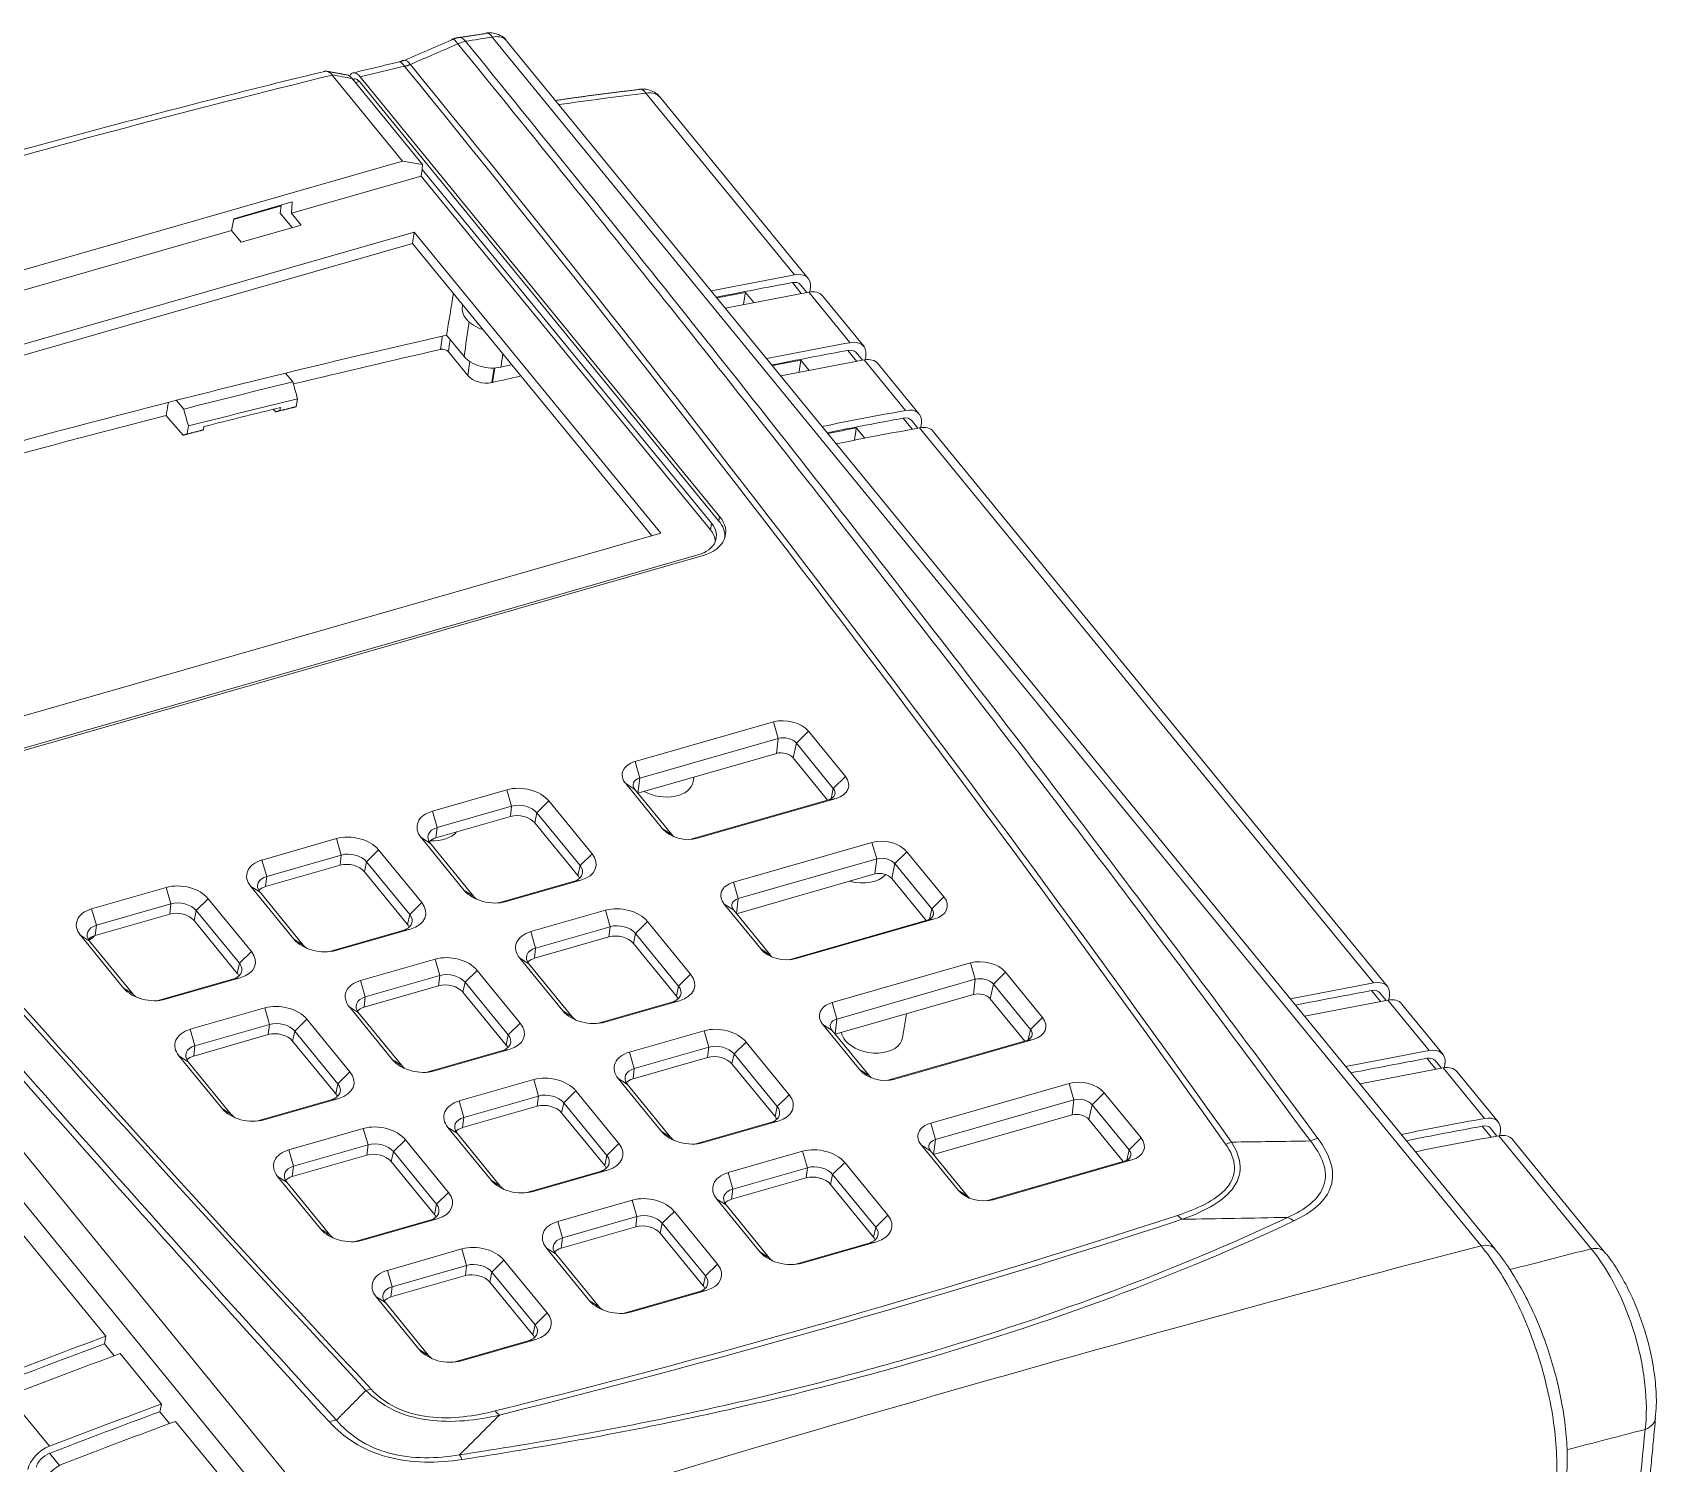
# Model space of a CAD drawing. Extents: x 28 to 864, y 245 to 592.
# Drawn here: x 294.6 to 347, y 279 to 325.1 of the extents above; entities that cross this region are included whole.
import ezdxf

# ---------------------------------------------------------------- set-up
doc = ezdxf.new("R2010")
doc.units = 0
doc.header["$MEASUREMENT"] = 0
doc.layers.add('10', color=7, linetype='Continuous')

msp = doc.modelspace()

# ---------------------------------------------------------------- linework, layer by layer
at = {"linetype": 'Continuous', "lineweight": 9}
msp.add_line((305.152, 323.558), (305.027, 323.528), dxfattribs=at)
at = {"layer": '10', "color": 7, "linetype": 'Continuous', "lineweight": 9}
for p, q in [((341.364, 285.98), (309.445, 324.992)), ((341.822, 285.866), (309.907, 324.875)), ((304.279, 323.766), (306.55, 320.99)), ((304.923, 323.655), (307.196, 320.877)), ((305.152, 323.558), (316.759, 309.372)), ((316.783, 309.523), (305.176, 323.709)), ((319.201, 317.317), (314.403, 323.181)), ((319.644, 317.2), (314.851, 323.059)), ((280.427, 313.501), (306.55, 320.99)), ((307.196, 320.877), (306.55, 320.99)), ((307.196, 320.877), (307.176, 320.721)), ((307.147, 320.504), (302.958, 319.303)), ((307.176, 320.721), (307.147, 320.504)), ((316.485, 309.091), (307.147, 320.504)), ((307.176, 320.721), (316.518, 309.303)), ((302.625, 319.544), (301.091, 319.104)), ((301.095, 319.128), (302.986, 319.67)), ((302.601, 319.306), (302.625, 319.544)), ((302.982, 318.841), (302.601, 319.306)), ((302.625, 319.544), (302.627, 319.567)), ((302.986, 319.67), (302.958, 319.303)), ((303.269, 318.923), (302.958, 319.303)), ((301.024, 318.749), (301.095, 319.128)), ((301.335, 318.369), (303.269, 318.923)), ((306.926, 318.7), (282.178, 311.606)), ((306.873, 318.331), (282.413, 311.319)), ((301.024, 318.749), (294.279, 316.815)), ((301.024, 318.749), (301.335, 318.369)), ((306.926, 318.7), (306.873, 318.331)), ((314.594, 308.894), (306.873, 318.331)), ((314.881, 308.977), (306.926, 318.7)), ((317.886, 316.421), (317.615, 316.753)), ((319.131, 317.067), (319.421, 316.713)), ((319.602, 316.747), (319.397, 316.998)), ((320.991, 315.129), (319.659, 316.758)), ((319.716, 316.912), (319.698, 316.764)), ((308.488, 316.357), (308.478, 316.293)), ((321.434, 315.012), (320.102, 316.641)), ((307.97, 315.372), (308.533, 314.685)), ((273.33, 314.639), (305.249, 275.626)), ((308.026, 314.834), (308.652, 314.068)), ((320.921, 314.88), (321.211, 314.526)), ((321.392, 314.559), (321.187, 314.81)), ((321.506, 314.724), (321.488, 314.576)), ((302.773, 314.146), (303.006, 313.862)), ((308.652, 314.068), (308.723, 314.528)), ((309.5, 314.316), (309.428, 313.841)), ((309.528, 314.319), (309.447, 313.845)), ((319.676, 314.234), (319.405, 314.565)), ((322.781, 312.941), (321.449, 314.57)), ((323.224, 312.825), (321.892, 314.453)), ((304.535, 274.868), (272.617, 313.879)), ((309.428, 313.841), (309.447, 313.845)), ((299.481, 312.984), (299.249, 313.267)), ((302.586, 312.935), (302.602, 313.036)), ((303.157, 313.317), (303.117, 313.066)), ((299.002, 312.668), (298.915, 312.774)), ((299.466, 312.144), (299.002, 312.668)), ((302.452, 312.896), (302.37, 312.979)), ((322.711, 312.692), (323.001, 312.338)), ((323.182, 312.371), (322.977, 312.622)), ((323.296, 312.536), (323.278, 312.388)), ((299.632, 312.439), (299.591, 312.181)), ((300.118, 312.316), (300.135, 312.421)), ((321.195, 312.377), (321.466, 312.046)), ((337.897, 294.467), (323.239, 312.382)), ((338.34, 294.35), (323.682, 312.266)), ((316.759, 309.372), (316.783, 309.523)), ((290.133, 301.882), (314.881, 308.977)), ((316.518, 309.303), (316.485, 309.091)), ((290.648, 300.986), (316.084, 308.278)), ((290.812, 300.967), (316.247, 308.259)), ((314.052, 301.606), (318.52, 302.887)), ((318.673, 302.358), (318.52, 302.887)), ((319.26, 302.202), (319.649, 302.587)), ((319.649, 302.587), (320.842, 301.128)), ((318.673, 302.358), (314.205, 301.077)), ((318.615, 301.87), (318.673, 302.358)), ((319.26, 302.202), (319.158, 301.725)), ((320.453, 300.744), (319.26, 302.202)), ((314.205, 301.077), (314.052, 301.606)), ((314.147, 300.589), (318.615, 301.87)), ((319.158, 301.725), (320.269, 300.366)), ((282.312, 300.975), (296.97, 283.059)), ((314.205, 301.077), (314.147, 300.589)), ((315.926, 300.961), (315.949, 301.105)), ((320.453, 300.744), (320.842, 301.128)), ((307.509, 300.008), (309.915, 300.698)), ((310.068, 300.169), (309.915, 300.698)), ((314.944, 299.437), (313.75, 300.896)), ((313.75, 300.896), (314.048, 300.708)), ((314.048, 300.708), (315.241, 299.249)), ((320.381, 300.408), (320.453, 300.744)), ((307.509, 300.008), (307.662, 299.479)), ((310.068, 300.169), (307.662, 299.479)), ((310.068, 300.169), (310.029, 299.838)), ((310.885, 299.951), (310.816, 299.628)), ((310.885, 299.951), (311.274, 300.336)), ((312.277, 298.25), (310.885, 299.951)), ((311.274, 300.336), (312.666, 298.634)), ((315.849, 299.099), (320.297, 300.374)), ((320.541, 300.418), (316.072, 299.137)), ((320.541, 300.418), (320.297, 300.374)), ((307.623, 299.148), (310.029, 299.838)), ((307.662, 299.479), (307.623, 299.148)), ((310.816, 299.628), (312.208, 297.926)), ((314.944, 299.437), (315.241, 299.249)), ((302.009, 298.431), (304.415, 299.121)), ((304.569, 298.592), (304.415, 299.121)), ((308.539, 297.451), (307.146, 299.153)), ((307.146, 299.153), (307.444, 298.965)), ((307.444, 298.965), (308.836, 297.263)), ((316.072, 299.137), (315.869, 299.1)), ((317.234, 297.717), (321.702, 298.998)), ((321.855, 298.469), (321.702, 298.998)), ((302.163, 297.903), (302.009, 298.431)), ((304.569, 298.592), (302.163, 297.903)), ((304.569, 298.592), (304.529, 298.261)), ((305.385, 298.375), (305.316, 298.051)), ((305.385, 298.375), (305.774, 298.759)), ((306.778, 296.673), (305.385, 298.375)), ((305.774, 298.759), (307.166, 297.058)), ((312.277, 298.25), (312.666, 298.634)), ((321.855, 298.469), (317.387, 297.188)), ((321.797, 297.98), (321.855, 298.469)), ((322.442, 298.313), (322.831, 298.697)), ((322.831, 298.697), (324.024, 297.239)), ((302.123, 297.571), (304.529, 298.261)), ((302.163, 297.903), (302.123, 297.571)), ((305.316, 298.051), (306.708, 296.35)), ((312.277, 298.25), (312.208, 297.926)), ((317.329, 296.699), (321.797, 297.98)), ((322.442, 298.313), (322.34, 297.836)), ((322.34, 297.836), (323.452, 296.477)), ((323.635, 296.854), (322.442, 298.313)), ((296.51, 296.855), (298.916, 297.545)), ((299.069, 297.016), (298.916, 297.545)), ((303.039, 295.875), (301.647, 297.576)), ((301.647, 297.576), (301.945, 297.388)), ((301.945, 297.388), (303.337, 295.687)), ((308.539, 297.451), (308.836, 297.263)), ((309.653, 297.046), (312.059, 297.735)), ((312.303, 297.779), (309.897, 297.089)), ((312.059, 297.735), (312.303, 297.779)), ((317.387, 297.188), (317.234, 297.717)), ((296.663, 296.326), (296.51, 296.855)), ((299.069, 297.016), (296.663, 296.326)), ((299.069, 297.016), (299.03, 296.684)), ((299.886, 296.798), (299.816, 296.475)), ((299.886, 296.798), (300.274, 297.183)), ((301.278, 295.097), (299.886, 296.798)), ((300.274, 297.183), (301.667, 295.481)), ((306.778, 296.673), (307.166, 297.058)), ((309.897, 297.089), (309.653, 297.046)), ((310.691, 296.119), (313.097, 296.808)), ((313.25, 296.279), (313.097, 296.808)), ((318.126, 295.548), (316.933, 297.006)), ((316.933, 297.006), (317.23, 296.819)), ((317.23, 296.819), (318.424, 295.36)), ((317.387, 297.188), (317.329, 296.699)), ((323.563, 296.519), (323.635, 296.854)), ((323.635, 296.854), (324.024, 297.239)), ((299.03, 296.684), (296.624, 295.995)), ((296.663, 296.326), (296.624, 295.995)), ((301.209, 294.773), (299.816, 296.475)), ((306.778, 296.673), (306.708, 296.35)), ((313.25, 296.279), (310.844, 295.59)), ((313.25, 296.279), (313.211, 295.948)), ((314.067, 296.062), (314.456, 296.446)), ((314.456, 296.446), (315.848, 294.745)), ((319.031, 295.21), (323.479, 296.485)), ((323.723, 296.528), (319.254, 295.247)), ((323.723, 296.528), (323.479, 296.485)), ((297.539, 294.298), (296.147, 296)), ((296.445, 295.812), (296.147, 296)), ((296.445, 295.812), (297.837, 294.11)), ((303.039, 295.875), (303.337, 295.687)), ((304.153, 295.469), (306.56, 296.159)), ((306.804, 296.202), (304.398, 295.513)), ((306.804, 296.202), (306.56, 296.159)), ((310.691, 296.119), (310.844, 295.59)), ((310.805, 295.258), (313.211, 295.948)), ((314.067, 296.062), (313.998, 295.739)), ((313.998, 295.739), (315.39, 294.037)), ((315.459, 294.36), (314.067, 296.062)), ((301.667, 295.481), (301.278, 295.097)), ((304.398, 295.513), (304.153, 295.469)), ((305.192, 294.542), (307.598, 295.232)), ((307.751, 294.703), (307.598, 295.232)), ((311.721, 293.562), (310.329, 295.263)), ((310.329, 295.263), (310.626, 295.075)), ((310.844, 295.59), (310.805, 295.258)), ((318.126, 295.548), (318.424, 295.36)), ((319.254, 295.247), (319.051, 295.211)), ((301.278, 295.097), (301.209, 294.773)), ((307.751, 294.703), (305.345, 294.013)), ((307.751, 294.703), (307.711, 294.372)), ((308.568, 294.485), (308.956, 294.87)), ((308.956, 294.87), (310.348, 293.168)), ((310.626, 295.075), (312.019, 293.374)), ((315.459, 294.36), (315.848, 294.745)), ((320.416, 293.828), (324.884, 295.109)), ((325.038, 294.58), (324.884, 295.109)), ((325.624, 294.423), (326.013, 294.808)), ((326.013, 294.808), (327.206, 293.349)), ((297.539, 294.298), (297.837, 294.11)), ((298.654, 293.893), (301.06, 294.582)), ((301.304, 294.626), (298.898, 293.936)), ((301.304, 294.626), (301.06, 294.582)), ((305.345, 294.013), (305.192, 294.542)), ((305.305, 293.682), (307.711, 294.372)), ((308.568, 294.485), (308.498, 294.162)), ((308.498, 294.162), (309.89, 292.46)), ((309.96, 292.784), (308.568, 294.485)), ((315.459, 294.36), (315.39, 294.037)), ((325.038, 294.58), (320.569, 293.299)), ((324.979, 294.091), (325.038, 294.58)), ((325.624, 294.423), (325.522, 293.946)), ((326.818, 292.965), (325.624, 294.423)), ((338.116, 293.863), (337.826, 294.217)), ((338.297, 293.897), (338.092, 294.147)), ((298.898, 293.936), (298.654, 293.893)), ((299.692, 292.966), (302.098, 293.655)), ((302.251, 293.126), (302.098, 293.655)), ((306.221, 291.985), (304.829, 293.687)), ((304.829, 293.687), (305.127, 293.499)), ((305.345, 294.013), (305.305, 293.682)), ((312.835, 293.156), (315.241, 293.846)), ((315.485, 293.889), (313.079, 293.2)), ((315.241, 293.846), (315.485, 293.889)), ((320.569, 293.299), (320.416, 293.828)), ((320.511, 292.81), (324.979, 294.091)), ((325.522, 293.946), (326.634, 292.588)), ((339.687, 292.279), (338.354, 293.907)), ((338.393, 293.914), (338.411, 294.062)), ((340.13, 292.162), (338.797, 293.791)), ((302.251, 293.126), (299.845, 292.437)), ((302.251, 293.126), (302.212, 292.795)), ((303.068, 292.909), (303.457, 293.293)), ((303.457, 293.293), (304.849, 291.592)), ((305.127, 293.499), (306.519, 291.797)), ((309.96, 292.784), (310.348, 293.168)), ((311.721, 293.562), (312.019, 293.374)), ((313.079, 293.2), (312.835, 293.156)), ((321.308, 291.658), (320.115, 293.117)), ((320.115, 293.117), (320.413, 292.929)), ((320.569, 293.299), (320.511, 292.81)), ((322.688, 292.696), (322.811, 293.469)), ((326.818, 292.965), (327.206, 293.349)), ((299.845, 292.437), (299.692, 292.966)), ((302.212, 292.795), (299.806, 292.105)), ((303.068, 292.909), (302.999, 292.586)), ((304.391, 290.884), (302.999, 292.586)), ((304.46, 291.207), (303.068, 292.909)), ((309.96, 292.784), (309.89, 292.46)), ((313.873, 292.229), (316.279, 292.919)), ((316.433, 292.39), (316.279, 292.919)), ((320.413, 292.929), (321.606, 291.471)), ((322.213, 291.32), (326.661, 292.595)), ((326.905, 292.639), (322.437, 291.358)), ((326.905, 292.639), (326.661, 292.595)), ((326.746, 292.63), (326.818, 292.965)), ((300.722, 290.409), (299.329, 292.11)), ((299.627, 291.922), (299.329, 292.11)), ((299.845, 292.437), (299.806, 292.105)), ((307.336, 291.58), (309.742, 292.269)), ((309.986, 292.313), (307.58, 291.623)), ((309.986, 292.313), (309.742, 292.269)), ((313.873, 292.229), (314.027, 291.7)), ((313.987, 291.369), (316.393, 292.059)), ((316.433, 292.39), (314.027, 291.7)), ((316.433, 292.39), (316.393, 292.059)), ((317.249, 292.172), (317.18, 291.849)), ((317.249, 292.172), (317.638, 292.557)), ((318.642, 290.471), (317.249, 292.172)), ((317.638, 292.557), (319.03, 290.855)), ((299.627, 291.922), (301.019, 290.221)), ((304.849, 291.592), (304.46, 291.207)), ((306.221, 291.985), (306.519, 291.797)), ((307.58, 291.623), (307.336, 291.58)), ((314.027, 291.7), (313.987, 291.369)), ((317.18, 291.849), (318.572, 290.148)), ((321.308, 291.658), (321.606, 291.471)), ((339.906, 291.675), (339.616, 292.03)), ((340.087, 291.709), (339.882, 291.96)), ((341.477, 290.091), (340.144, 291.72)), ((340.183, 291.726), (340.201, 291.874)), ((341.92, 289.975), (340.587, 291.603)), ((304.46, 291.207), (304.391, 290.884)), ((308.374, 290.653), (310.78, 291.342)), ((310.933, 290.813), (310.78, 291.342)), ((314.903, 289.672), (313.511, 291.374)), ((313.511, 291.374), (313.809, 291.186)), ((313.809, 291.186), (315.201, 289.484)), ((322.437, 291.358), (322.234, 291.322)), ((323.598, 289.938), (328.067, 291.219)), ((328.22, 290.69), (328.067, 291.219)), ((301.836, 290.003), (304.242, 290.693)), ((304.486, 290.736), (302.08, 290.047)), ((304.486, 290.736), (304.242, 290.693)), ((308.527, 290.124), (308.374, 290.653)), ((308.487, 289.793), (310.894, 290.482)), ((310.933, 290.813), (308.527, 290.124)), ((310.933, 290.813), (310.894, 290.482)), ((311.75, 290.596), (311.68, 290.273)), ((311.75, 290.596), (312.138, 290.98)), ((313.142, 288.894), (311.75, 290.596)), ((312.138, 290.98), (313.531, 289.279)), ((318.642, 290.471), (318.572, 290.148)), ((318.642, 290.471), (319.03, 290.855)), ((328.22, 290.69), (323.751, 289.409)), ((328.161, 290.202), (328.22, 290.69)), ((328.806, 290.534), (328.704, 290.057)), ((328.806, 290.534), (329.195, 290.918)), ((330, 289.075), (328.806, 290.534)), ((329.195, 290.918), (330.388, 289.46)), ((300.722, 290.409), (301.019, 290.221)), ((302.08, 290.047), (301.836, 290.003)), ((308.527, 290.124), (308.487, 289.793)), ((311.68, 290.273), (313.073, 288.571)), ((316.017, 289.267), (318.424, 289.957)), ((318.668, 290), (316.261, 289.31)), ((318.424, 289.957), (318.668, 290)), ((323.693, 288.921), (328.161, 290.202)), ((328.704, 290.057), (329.816, 288.698)), ((302.874, 289.076), (305.28, 289.766)), ((305.433, 289.237), (305.28, 289.766)), ((309.403, 288.096), (308.011, 289.797)), ((308.011, 289.797), (308.309, 289.61)), ((308.309, 289.61), (309.701, 287.908)), ((314.903, 289.672), (315.201, 289.484)), ((323.751, 289.409), (323.598, 289.938)), ((330, 289.075), (330.388, 289.46)), ((341.696, 289.488), (341.406, 289.842)), ((341.877, 289.521), (341.672, 289.772)), ((344.92, 285.883), (341.934, 289.532)), ((341.973, 289.538), (341.991, 289.686)), ((303.027, 288.547), (302.874, 289.076)), ((305.394, 288.906), (302.988, 288.216)), ((305.433, 289.237), (303.027, 288.547)), ((305.433, 289.237), (305.394, 288.906)), ((306.25, 289.019), (306.181, 288.696)), ((306.25, 289.019), (306.639, 289.404)), ((307.642, 287.318), (306.25, 289.019)), ((306.639, 289.404), (308.031, 287.702)), ((313.142, 288.894), (313.073, 288.571)), ((313.142, 288.894), (313.531, 289.279)), ((316.261, 289.31), (316.017, 289.267)), ((317.056, 288.34), (319.462, 289.03)), ((319.615, 288.501), (319.462, 289.03)), ((324.49, 287.769), (323.297, 289.228)), ((323.297, 289.228), (323.595, 289.04)), ((323.595, 289.04), (324.788, 287.581)), ((323.751, 289.409), (323.693, 288.921)), ((329.928, 288.74), (330, 289.075)), ((345.363, 285.766), (342.377, 289.415)), ((303.027, 288.547), (302.988, 288.216)), ((307.573, 286.994), (306.181, 288.696)), ((310.518, 287.69), (312.924, 288.38)), ((313.168, 288.424), (310.762, 287.734)), ((313.168, 288.424), (312.924, 288.38)), ((319.615, 288.501), (317.209, 287.811)), ((319.615, 288.501), (319.575, 288.169)), ((320.431, 288.283), (320.82, 288.668)), ((320.82, 288.668), (322.212, 286.966)), ((325.395, 287.431), (329.843, 288.706)), ((330.087, 288.749), (325.619, 287.468)), ((330.087, 288.749), (329.843, 288.706)), ((303.904, 286.519), (302.512, 288.221)), ((302.809, 288.033), (302.512, 288.221)), ((302.809, 288.033), (304.202, 286.331)), ((309.403, 288.096), (309.701, 287.908)), ((317.056, 288.34), (317.209, 287.811)), ((317.169, 287.48), (319.575, 288.169)), ((320.431, 288.283), (320.362, 287.96)), ((320.362, 287.96), (321.754, 286.258)), ((321.824, 286.581), (320.431, 288.283)), ((308.031, 287.702), (307.642, 287.318)), ((310.762, 287.734), (310.518, 287.69)), ((311.556, 286.763), (313.962, 287.453)), ((314.115, 286.924), (313.962, 287.453)), ((318.085, 285.783), (316.693, 287.484)), ((316.693, 287.484), (316.991, 287.297)), ((317.209, 287.811), (317.169, 287.48)), ((324.49, 287.769), (324.788, 287.581)), ((325.619, 287.468), (325.416, 287.432)), ((305.018, 286.114), (307.424, 286.804)), ((307.668, 286.847), (305.262, 286.157)), ((307.668, 286.847), (307.424, 286.804)), ((307.642, 287.318), (307.573, 286.994)), ((314.115, 286.924), (311.709, 286.234)), ((314.115, 286.924), (314.076, 286.593)), ((314.932, 286.707), (315.321, 287.091)), ((315.321, 287.091), (316.713, 285.389)), ((316.991, 287.297), (318.383, 285.595)), ((321.824, 286.581), (322.212, 286.966)), ((303.904, 286.519), (304.202, 286.331)), ((311.709, 286.234), (311.556, 286.763)), ((311.67, 285.903), (314.076, 286.593)), ((314.932, 286.707), (314.863, 286.383)), ((314.863, 286.383), (316.255, 284.682)), ((316.324, 285.005), (314.932, 286.707)), ((321.824, 286.581), (321.754, 286.258)), ((305.262, 286.157), (305.018, 286.114)), ((306.056, 285.187), (308.462, 285.876)), ((308.616, 285.348), (308.462, 285.876)), ((312.586, 284.206), (311.193, 285.908)), ((311.193, 285.908), (311.491, 285.72)), ((311.709, 286.234), (311.67, 285.903)), ((318.085, 285.783), (318.383, 285.595)), ((319.2, 285.378), (321.606, 286.067)), ((321.85, 286.111), (319.444, 285.421)), ((321.606, 286.067), (321.85, 286.111)), ((308.616, 285.348), (306.21, 284.658)), ((308.616, 285.348), (308.576, 285.016)), ((309.432, 285.13), (309.821, 285.515)), ((309.821, 285.515), (311.213, 283.813)), ((311.491, 285.72), (312.883, 284.019)), ((316.324, 285.005), (316.713, 285.389)), ((319.444, 285.421), (319.2, 285.378)), ((306.21, 284.658), (306.056, 285.187)), ((308.576, 285.016), (306.17, 284.327)), ((309.432, 285.13), (309.363, 284.807)), ((310.755, 283.105), (309.363, 284.807)), ((310.825, 283.428), (309.432, 285.13)), ((316.324, 285.005), (316.255, 284.682)), ((307.086, 282.63), (305.694, 284.331)), ((305.992, 284.144), (305.694, 284.331)), ((306.21, 284.658), (306.17, 284.327)), ((312.586, 284.206), (312.883, 284.019)), ((313.7, 283.801), (316.106, 284.491)), ((316.35, 284.534), (313.944, 283.844)), ((316.35, 284.534), (316.106, 284.491)), ((305.992, 284.144), (307.384, 282.442)), ((311.213, 283.813), (310.825, 283.428)), ((313.944, 283.844), (313.7, 283.801)), ((310.825, 283.428), (310.755, 283.105)), ((296.921, 282.813), (296.97, 283.059)), ((297.235, 282.429), (296.921, 282.813)), ((307.086, 282.63), (307.384, 282.442)), ((308.2, 282.224), (310.607, 282.914)), ((310.851, 282.958), (308.445, 282.268)), ((310.851, 282.958), (310.607, 282.914)), ((297.427, 282.5), (298.76, 280.871)), ((308.445, 282.268), (308.2, 282.224)), ((293.818, 281.14), (295.15, 279.512)), ((298.711, 280.625), (298.76, 280.871)), ((299.025, 280.241), (298.711, 280.625)), ((299.217, 280.312), (300.55, 278.684)), ((295.467, 278.887), (295.145, 279.281))]:
    msp.add_line(p, q, dxfattribs=at)
for centre, major_axis, ratio, start_param, end_param in [((309.325, 324.527), (0.091, -0.593), 0.466998, 2.396876, 3.142418), ((308.398, 324.372), (0.237, -0.551), 0.217889, 2.283525, 3.130912), ((308.461, 324.391), (-0.095, 0.592), 0.466242, 5.53541, 6.288087), ((442.655, 134.567), (-301.295, 47.831), 0.6447, 5.280246, 5.285544), ((306.704, 324.655), (-0.654, -0.461), 0.647517, 1.00845, 1.269611), ((306.715, 324.641), (-0.62, -0.505), 0.620124, 0.964551, 1.226351), ((-488.279, 97.537), (-912.559, 144.869), 0.6447, 3.704991, 3.766156), ((-488.276, 97.558), (912.764, -144.902), 0.6447, 0.563398, 0.624564), ((442.703, 134.869), (-301.274, 47.827), 0.6447, 5.289085, 5.388783), ((450.013, 139.779), (-280.543, 156.799), 0.377531, 5.450927, 5.453553), ((314.271, 322.714), (0.072, -0.596), 0.469519, 2.413716, 3.140926), ((270.757, 146.045), (170.219, 139.268), 0.619237, 0.845164, 0.859705), ((319.025, 316.694), (0.619, 0.507), 0.619237, 5.710562, 7.12835), ((270.757, 146.045), (169.971, 139.065), 0.619237, 0.845164, 0.858449), ((271.215, 145.486), (170.219, 139.268), 0.619237, 0.845164, 0.859705), ((319.025, 316.694), (0.372, 0.304), 0.619237, 6.283192, 7.12835), ((319.483, 316.135), (0.619, 0.507), 0.619237, 6.283192, 7.12835), ((309.466, 316.136), (0.988, -0.157), 0.6447, 3.141588, 3.768139), ((309.466, 316.136), (0.988, -0.157), 0.6447, 3.768137, 4.489427), ((1068.949, 543.967), (912.764, -144.902), 0.6447, 3.770119, 3.831285), ((1068.945, 543.946), (-912.559, 144.869), 0.6447, 0.628526, 0.689692), ((441.145, 125.055), (301.52, -47.867), 0.6447, 2.127699, 2.146877), ((272.547, 143.857), (170.219, 139.268), 0.619237, 0.845164, 0.859705), ((320.815, 314.506), (0.619, 0.507), 0.619237, 5.710562, 7.12835), ((441.025, 124.3), (301.945, -47.934), 0.6447, 2.127318, 2.144789), ((272.547, 143.857), (169.971, 139.065), 0.619237, 0.845164, 0.858449), ((320.815, 314.506), (0.372, 0.304), 0.619237, 6.283192, 7.12835), ((321.273, 313.947), (0.619, 0.507), 0.619237, 6.283192, 7.12835), ((441.145, 125.055), (301.52, -47.867), 0.6447, 2.146877, 2.159992), ((309.168, 314.216), (-0.593, 0.094), 0.644869, 0.626556, 2.124062), ((441.145, 125.055), (299.563, -47.556), 0.6447, 2.123119, 2.124425), ((273.005, 143.298), (170.219, 139.268), 0.619237, 0.845164, 0.859705), ((441.145, 125.055), (301.06, -47.793), 0.6447, 2.1468, 2.159935), ((441.025, 124.3), (299.97, -47.62), 0.6447, 2.120924, 2.124334), ((441.145, 125.055), (301.52, -47.867), 0.6447, 2.159992, 2.216909), ((441.097, 124.753), (-300.665, 47.731), 0.6447, 5.288326, 5.301478), ((441.025, 124.3), (301.945, -47.934), 0.6447, 2.160045, 2.214606), ((274.337, 141.67), (170.219, 139.268), 0.619237, 0.845164, 0.859705), ((274.337, 141.67), (169.971, 139.065), 0.619237, 0.845164, 0.858449), ((322.605, 312.318), (0.372, 0.304), 0.619237, 6.283192, 7.12835), ((322.605, 312.318), (0.619, 0.507), 0.619237, 5.710562, 7.12835), ((274.795, 141.11), (170.219, 139.268), 0.619237, 0.845164, 0.859705), ((323.063, 311.759), (0.619, 0.507), 0.619237, 6.283192, 7.12835), ((315.511, 309.158), (-1.462, 0.232), 0.6447, 2.197341, 3.768138), ((315.487, 309.007), (1.462, -0.232), 0.6447, 6.363364, 6.90973), ((315.487, 309.007), (-1.185, 0.188), 0.6447, 2.197341, 3.768138), ((315.454, 308.796), (-1.185, 0.188), 0.6447, 3.280357, 3.768138), ((318.934, 302.382), (0.822, -0.13), 0.6447, 0.626545, 2.197341), ((318.888, 302.095), (-0.427, 0.068), 0.6447, 3.768138, 5.338934), ((314.465, 301.101), (0.822, -0.13), 0.6447, 2.197341, 3.768138), ((318.814, 301.627), (-0.395, 0.063), 0.6447, 3.768138, 5.338934), ((314.42, 300.815), (-0.427, 0.068), 0.6447, 5.338934, 6.90973), ((314.938, 301.117), (0.988, -0.157), 0.6447, 4.182043, 6.283185), ((320.127, 300.923), (0.822, -0.13), 0.6447, 5.338934, 6.90973), ((310.413, 300.089), (0.989, -0.157), 0.6447, 0.626545, 2.197341), ((320.082, 300.637), (-0.427, 0.068), 0.6447, 2.197341, 3.768138), ((308.007, 299.399), (0.989, -0.157), 0.6447, 2.197341, 3.768138), ((310.368, 299.803), (-0.595, 0.094), 0.6447, 3.768138, 5.338934), ((307.962, 299.113), (-0.595, 0.094), 0.6447, 5.338934, 6.90973), ((310.317, 299.485), (0.573, -0.091), 0.6447, 0.626545, 2.197341), ((315.659, 299.642), (0.822, -0.13), 0.6447, 3.768138, 5.338934), ((304.913, 298.513), (0.989, -0.157), 0.6447, 0.626545, 2.197341), ((307.911, 298.795), (0.573, -0.091), 0.6447, 2.197341, 2.746139), ((307.395, 299.705), (-0.988, 0.157), 0.6447, 1.71526, 2.7889), ((315.613, 299.356), (-0.427, 0.068), 0.6447, 0.626545, 0.893926), ((322.116, 298.492), (0.822, -0.13), 0.6447, 0.626545, 2.197341), ((302.507, 297.823), (0.989, -0.157), 0.6447, 2.197341, 3.768138), ((304.818, 297.909), (0.573, -0.091), 0.6447, 0.626545, 2.197341), ((304.868, 298.226), (-0.595, 0.094), 0.6447, 3.768138, 5.338934), ((311.805, 298.388), (0.989, -0.157), 0.6447, 5.338934, 6.90973), ((322.07, 298.206), (-0.427, 0.068), 0.6447, 3.768138, 5.338934), ((302.462, 297.537), (-0.595, 0.094), 0.6447, 5.338934, 6.90973), ((311.76, 298.101), (-0.595, 0.094), 0.6447, 2.197341, 3.768138), ((311.709, 297.784), (0.573, -0.091), 0.6447, 6.678628, 6.90973), ((321.263, 298.346), (-0.988, 0.157), 0.6447, 1.389658, 2.763319), ((321.996, 297.737), (-0.395, 0.063), 0.6447, 3.768138, 5.338934), ((299.414, 296.936), (0.989, -0.157), 0.6447, 0.626545, 2.197341), ((302.411, 297.219), (0.573, -0.091), 0.6447, 2.197341, 2.746139), ((309.399, 297.698), (0.989, -0.157), 0.6447, 3.768138, 5.338934), ((317.647, 297.211), (0.822, -0.13), 0.6447, 2.197341, 3.768138), ((297.008, 296.246), (0.989, -0.157), 0.6447, 2.197341, 3.768138), ((299.318, 296.332), (-0.573, 0.091), 0.6447, 3.768138, 5.338934), ((299.368, 296.65), (-0.595, 0.094), 0.6447, 3.768138, 5.338934), ((306.306, 296.811), (0.989, -0.157), 0.6447, 5.338934, 6.90973), ((309.354, 297.412), (-0.595, 0.094), 0.6447, 0.626545, 0.944632), ((313.595, 296.2), (0.989, -0.157), 0.6447, 0.626545, 2.197341), ((317.602, 296.925), (-0.427, 0.068), 0.6447, 5.338934, 6.90973), ((323.264, 296.748), (-0.427, 0.068), 0.6447, 2.197341, 3.768138), ((323.309, 297.034), (0.822, -0.13), 0.6447, 5.338934, 6.90973), ((296.962, 295.96), (-0.595, 0.094), 0.6447, 5.338934, 6.90973), ((306.26, 296.525), (-0.595, 0.094), 0.6447, 2.197341, 3.768138), ((306.21, 296.207), (0.573, -0.091), 0.6447, 6.678628, 6.90973), ((313.55, 295.914), (-0.595, 0.094), 0.6447, 3.768138, 5.338934), ((296.912, 295.642), (-0.573, 0.091), 0.6447, 5.338934, 5.887731), ((295.708, 296.355), (0.988, -0.157), 0.6447, 5.62015, 5.932346), ((303.9, 296.121), (0.989, -0.157), 0.6447, 3.768138, 5.338934), ((311.189, 295.51), (0.989, -0.157), 0.6447, 2.197341, 3.768138), ((313.499, 295.596), (0.573, -0.091), 0.6447, 0.626545, 2.197341), ((300.806, 295.234), (0.989, -0.157), 0.6447, 5.338934, 6.90973), ((303.854, 295.835), (-0.595, 0.094), 0.6447, 0.626545, 0.944632), ((308.096, 294.623), (0.989, -0.157), 0.6447, 0.626545, 2.197341), ((311.144, 295.224), (-0.595, 0.094), 0.6447, 5.338934, 6.90973), ((311.093, 294.906), (0.573, -0.091), 0.6447, 2.197341, 2.746139), ((318.841, 295.753), (0.822, -0.13), 0.6447, 3.768138, 5.338934), ((318.795, 295.467), (-0.427, 0.068), 0.6447, 0.626545, 0.893926), ((325.298, 294.603), (0.822, -0.13), 0.6447, 0.626545, 2.197341), ((300.761, 294.948), (-0.595, 0.094), 0.6447, 2.197341, 3.768138), ((300.71, 294.63), (-0.573, 0.091), 0.6447, 3.537036, 3.768138), ((308.05, 294.337), (-0.595, 0.094), 0.6447, 3.768138, 5.338934), ((314.987, 294.498), (0.989, -0.157), 0.6447, 5.338934, 6.90973), ((298.4, 294.545), (0.989, -0.157), 0.6447, 3.768138, 5.338934), ((305.69, 293.933), (0.989, -0.157), 0.6447, 2.197341, 3.768138), ((308, 294.019), (0.573, -0.091), 0.6447, 0.626545, 2.197341), ((314.942, 294.212), (-0.595, 0.094), 0.6447, 2.197341, 3.768138), ((325.178, 293.848), (-0.395, 0.063), 0.6447, 3.768138, 5.338934), ((325.253, 294.317), (-0.427, 0.068), 0.6447, 3.768138, 5.338934), ((289.453, 123.195), (-170.219, -139.268), 0.619237, 3.986757, 4.001297), ((289.453, 123.195), (169.971, 139.065), 0.619237, 0.845164, 0.858449), ((337.721, 293.844), (0.372, 0.304), 0.619237, 6.283192, 7.12835), ((337.721, 293.844), (-0.619, -0.507), 0.619237, 2.568969, 3.986757), ((298.355, 294.258), (-0.595, 0.094), 0.6447, 0.626545, 0.944632), ((302.596, 293.047), (0.989, -0.157), 0.6447, 0.626545, 2.197341), ((305.644, 293.647), (-0.595, 0.094), 0.6447, 5.338934, 6.90973), ((305.594, 293.329), (0.573, -0.091), 0.6447, 2.197341, 2.746139), ((314.892, 293.894), (0.573, -0.091), 0.6447, 6.678628, 6.90973), ((320.83, 293.322), (0.822, -0.13), 0.6447, 2.197341, 3.768138), ((289.91, 122.636), (-170.219, -139.268), 0.619237, 3.986757, 4.001297), ((338.178, 293.284), (-0.619, -0.507), 0.619237, 3.141599, 3.986757), ((302.551, 292.76), (-0.595, 0.094), 0.6447, 3.768138, 5.338934), ((309.488, 292.922), (0.989, -0.157), 0.6447, 5.338934, 6.90973), ((312.581, 293.808), (0.989, -0.157), 0.6447, 3.768138, 5.338934), ((312.536, 293.522), (-0.595, 0.094), 0.6447, 0.626545, 0.944632), ((320.784, 293.036), (-0.427, 0.068), 0.6447, 5.338934, 6.90973), ((326.491, 293.144), (0.822, -0.13), 0.6447, 5.338934, 6.90973), ((300.19, 292.357), (0.989, -0.157), 0.6447, 2.197341, 3.768138), ((302.5, 292.443), (-0.573, 0.091), 0.6447, 3.768138, 5.338934), ((309.442, 292.635), (-0.595, 0.094), 0.6447, 2.197341, 3.768138), ((316.777, 292.31), (0.989, -0.157), 0.6447, 0.626545, 2.197341), ((321.7, 292.853), (-0.988, 0.157), 0.6447, 0.21745, 0.626545), ((321.7, 292.853), (-0.988, 0.157), 0.6447, 0.626545, 3.141588), ((326.446, 292.858), (-0.427, 0.068), 0.6447, 2.197341, 3.768138), ((300.145, 292.071), (-0.595, 0.094), 0.6447, 5.338934, 6.90973), ((300.094, 291.753), (-0.573, 0.091), 0.6447, 5.338934, 5.887731), ((309.392, 292.318), (0.573, -0.091), 0.6447, 6.678628, 6.90973), ((314.371, 291.621), (0.989, -0.157), 0.6447, 2.197341, 3.768138), ((316.681, 291.706), (0.573, -0.091), 0.6447, 0.626545, 2.197341), ((316.732, 292.024), (-0.595, 0.094), 0.6447, 3.768138, 5.338934), ((291.242, 121.007), (-170.219, -139.268), 0.619237, 3.986757, 4.001297), ((339.511, 291.656), (0.372, 0.304), 0.619237, 6.283192, 7.12835), ((339.511, 291.656), (-0.619, -0.507), 0.619237, 2.568969, 3.986757), ((303.988, 291.345), (0.989, -0.157), 0.6447, 5.338934, 6.90973), ((307.082, 292.232), (0.989, -0.157), 0.6447, 3.768138, 5.338934), ((307.036, 291.946), (-0.595, 0.094), 0.6447, 0.626545, 0.944632), ((314.326, 291.334), (-0.595, 0.094), 0.6447, 5.338934, 6.90973), ((322.023, 291.863), (0.822, -0.13), 0.6447, 3.768138, 5.338934), ((291.242, 121.007), (169.971, 139.065), 0.619237, 0.845164, 0.858449), ((291.7, 120.448), (-170.219, -139.268), 0.619237, 3.986757, 4.001297), ((339.968, 291.097), (-0.619, -0.507), 0.619237, 3.141599, 3.986757), ((303.943, 291.059), (-0.595, 0.094), 0.6447, 2.197341, 3.768138), ((311.278, 290.734), (0.989, -0.157), 0.6447, 0.626545, 2.197341), ((314.275, 291.017), (0.573, -0.091), 0.6447, 2.197341, 2.746139), ((321.978, 291.577), (-0.427, 0.068), 0.6447, 0.626545, 0.893926), ((328.48, 290.714), (0.822, -0.13), 0.6447, 0.626545, 2.197341), ((303.892, 290.741), (-0.573, 0.091), 0.6447, 3.537036, 3.768138), ((308.872, 290.044), (0.989, -0.157), 0.6447, 2.197341, 3.768138), ((311.182, 290.13), (0.573, -0.091), 0.6447, 0.626545, 2.197341), ((311.232, 290.448), (-0.595, 0.094), 0.6447, 3.768138, 5.338934), ((318.124, 290.323), (-0.595, 0.094), 0.6447, 2.197341, 3.768138), ((318.17, 290.609), (0.989, -0.157), 0.6447, 5.338934, 6.90973), ((328.435, 290.427), (-0.427, 0.068), 0.6447, 3.768138, 5.338934), ((301.582, 290.655), (0.989, -0.157), 0.6447, 3.768138, 5.338934), ((301.537, 290.369), (-0.595, 0.094), 0.6447, 0.626545, 0.944632), ((308.826, 289.758), (-0.595, 0.094), 0.6447, 5.338934, 6.90973), ((318.074, 290.005), (0.573, -0.091), 0.6447, 6.678628, 6.90973), ((328.36, 289.959), (-0.395, 0.063), 0.6447, 3.768138, 5.338934), ((293.032, 118.819), (-170.219, -139.268), 0.619237, 3.986757, 4.001297), ((341.301, 289.468), (-0.619, -0.507), 0.619237, 2.568969, 3.986757), ((305.778, 289.157), (0.989, -0.157), 0.6447, 0.626545, 2.197341), ((308.776, 289.44), (0.573, -0.091), 0.6447, 2.197341, 2.746139), ((315.764, 289.919), (0.989, -0.157), 0.6447, 3.768138, 5.338934), ((315.718, 289.633), (-0.595, 0.094), 0.6447, 0.626545, 0.944632), ((324.012, 289.433), (0.822, -0.13), 0.6447, 2.197341, 3.768138), ((329.674, 289.255), (0.822, -0.13), 0.6447, 5.338934, 6.90973), ((335.946, 288.823), (-0.644, -0.475), 0.643179, 4.052365, 4.397874), ((293.032, 118.819), (169.971, 139.065), 0.619237, 0.845164, 0.858449), ((293.49, 118.26), (-170.219, -139.268), 0.619237, 3.986757, 4.001297), ((341.301, 289.468), (0.372, 0.304), 0.619237, 6.283192, 7.12835), ((341.758, 288.909), (-0.619, -0.507), 0.619237, 3.141599, 3.986757), ((303.372, 288.467), (0.989, -0.157), 0.6447, 2.197341, 3.768138), ((305.682, 288.553), (-0.573, 0.091), 0.6447, 3.768138, 5.338934), ((305.733, 288.871), (-0.595, 0.094), 0.6447, 3.768138, 5.338934), ((312.625, 288.746), (-0.595, 0.094), 0.6447, 2.197341, 3.768138), ((312.67, 289.032), (0.989, -0.157), 0.6447, 5.338934, 6.90973), ((319.96, 288.421), (0.989, -0.157), 0.6447, 0.626545, 2.197341), ((323.966, 289.146), (-0.427, 0.068), 0.6447, 5.338934, 6.90973), ((329.628, 288.969), (-0.427, 0.068), 0.6447, 2.197341, 3.768138), ((333.215, 289.865), (-0.652, -0.463), 0.646289, 1.006286, 1.268086), ((303.327, 288.181), (-0.595, 0.094), 0.6447, 5.338934, 6.90973), ((312.574, 288.428), (0.573, -0.091), 0.6447, 6.678628, 6.90973), ((319.914, 288.135), (-0.595, 0.094), 0.6447, 3.768138, 5.338934), ((303.276, 287.863), (-0.573, 0.091), 0.6447, 5.338934, 5.887731), ((310.264, 288.342), (0.989, -0.157), 0.6447, 3.768138, 5.338934), ((310.219, 288.056), (-0.595, 0.094), 0.6447, 0.626545, 0.944632), ((317.553, 287.731), (0.989, -0.157), 0.6447, 2.197341, 3.768138), ((319.864, 287.817), (0.573, -0.091), 0.6447, 0.626545, 2.197341), ((307.17, 287.456), (0.989, -0.157), 0.6447, 5.338934, 6.90973), ((314.46, 286.844), (0.989, -0.157), 0.6447, 0.626545, 2.197341), ((317.508, 287.445), (-0.595, 0.094), 0.6447, 5.338934, 6.90973), ((317.458, 287.127), (0.573, -0.091), 0.6447, 2.197341, 2.746139), ((325.205, 287.974), (0.822, -0.13), 0.6447, 3.768138, 5.338934), ((325.16, 287.688), (-0.427, 0.068), 0.6447, 0.626545, 0.893926), ((307.125, 287.169), (-0.595, 0.094), 0.6447, 2.197341, 3.768138), ((307.075, 286.852), (-0.573, 0.091), 0.6447, 3.537036, 3.768138), ((174.407, 462.431), (-290.57, 46.128), 0.6447, 2.153768, 2.240915), ((174.413, 462.468), (290.841, -46.171), 0.6447, 5.295361, 5.382508), ((314.415, 286.558), (-0.595, 0.094), 0.6447, 3.768138, 5.338934), ((321.352, 286.719), (0.989, -0.157), 0.6447, 5.338934, 6.90973), ((331.662, 287.566), (-0.248, 0.761), 0.474775, 2.31957, 2.668636), ((335.177, 286.166), (-0.341, 0.724), 0.626344, 5.381392, 5.740838), ((304.764, 286.766), (0.989, -0.157), 0.6447, 3.768138, 5.338934), ((304.719, 286.48), (-0.595, 0.094), 0.6447, 0.626545, 0.944632), ((312.054, 286.155), (0.989, -0.157), 0.6447, 2.197341, 3.768138), ((314.364, 286.24), (0.573, -0.091), 0.6447, 0.626545, 2.197341), ((321.306, 286.433), (-0.595, 0.094), 0.6447, 2.197341, 3.768138), ((308.96, 285.268), (0.989, -0.157), 0.6447, 0.626545, 2.197341), ((312.008, 285.868), (-0.595, 0.094), 0.6447, 5.338934, 6.90973), ((311.958, 285.551), (0.573, -0.091), 0.6447, 2.197341, 2.746139), ((318.946, 286.03), (0.989, -0.157), 0.6447, 3.768138, 5.338934), ((321.256, 286.115), (0.573, -0.091), 0.6447, 6.678628, 6.90973), ((341.203, 285.36), (0.619, 0.507), 0.619237, 6.274994, 7.151536), ((344.743, 285.26), (0.619, 0.507), 0.619237, 6.276749, 7.12835), ((308.915, 284.982), (-0.595, 0.094), 0.6447, 3.768138, 5.338934), ((315.852, 285.143), (0.989, -0.157), 0.6447, 5.338934, 6.90973), ((318.9, 285.743), (-0.595, 0.094), 0.6447, 0.626545, 0.944632), ((306.554, 284.578), (0.989, -0.157), 0.6447, 2.197341, 3.768138), ((308.865, 284.664), (-0.573, 0.091), 0.6447, 3.768138, 5.338934), ((315.807, 284.857), (-0.595, 0.094), 0.6447, 2.197341, 3.768138), ((306.509, 284.292), (-0.595, 0.094), 0.6447, 5.338934, 6.90973), ((306.458, 283.974), (-0.573, 0.091), 0.6447, 5.338934, 5.887731), ((313.446, 284.453), (0.989, -0.157), 0.6447, 3.768138, 5.338934), ((315.756, 284.539), (0.573, -0.091), 0.6447, 6.678628, 6.90973), ((310.353, 283.566), (0.989, -0.157), 0.6447, 5.338934, 6.90973), ((313.401, 284.167), (-0.595, 0.094), 0.6447, 0.626545, 0.944632), ((310.307, 283.28), (-0.595, 0.094), 0.6447, 2.197341, 3.768138), ((289.453, 123.195), (-169.971, -139.065), 0.619237, 4.204234, 4.222961), ((289.453, 123.195), (-170.219, -139.268), 0.619237, 4.204038, 4.222961), ((307.947, 282.876), (0.989, -0.157), 0.6447, 3.768138, 5.338934), ((310.257, 282.962), (-0.573, 0.091), 0.6447, 3.537036, 3.768138), ((289.91, 122.636), (-170.219, -139.268), 0.619237, 4.204038, 4.222961), ((307.901, 282.59), (-0.595, 0.094), 0.6447, 0.626545, 0.944632), ((305.626, 281.956), (0.585, 0.545), 0.589718, 3.80423, 4.06603), ((291.242, 121.007), (-169.971, -139.065), 0.619237, 4.204234, 4.222961), ((291.242, 121.007), (-170.219, -139.268), 0.619237, 4.204038, 4.222961), ((309.637, 281.252), (-0.194, 0.776), 0.420827, 2.351108, 2.700174), ((291.7, 120.448), (-170.219, -139.268), 0.619237, 4.204038, 4.222961), ((304.148, 279.708), (0.591, 0.539), 0.599115, 0.669075, 1.014584), ((346.204, 280.497), (0.796, -0.077), 0.639787, 5.385799, 6.298833), ((295.136, 278.935), (-0.619, -0.507), 0.619237, 4.222961, 5.640749), ((295.136, 278.935), (-0.372, -0.304), 0.619237, 4.222961, 5.640749), ((295.594, 278.376), (-0.619, -0.507), 0.619237, 4.222961, 5.640749), ((308.418, 278.494), (-0.119, 0.791), 0.241933, 5.514289, 5.873736)]:
    msp.add_ellipse(centre, major_axis=major_axis, ratio=ratio, start_param=start_param, end_param=end_param, dxfattribs=at)
for points, degree in [([(309.235, 325.105), (308.367, 324.976)], 1), ([(308.166, 324.916), (306.571, 324.221)], 1), ([(308.334, 324.772), (307.822, 324.552), (307.311, 324.33), (306.8, 324.108)], 3), ([(308.367, 324.975), (308.24, 324.965), (308.126, 324.907)], 2), ([(308.334, 324.772), (308.417, 324.812), (308.499, 324.84), (308.58, 324.856)], 3), ([(309.445, 324.992), (309.157, 324.947), (308.868, 324.902), (308.58, 324.856)], 3), ([(306.453, 324.195), (304.925, 323.83)], 1), ([(306.553, 324.243), (306.509, 324.197), (306.454, 324.198)], 2), ([(306.619, 324.037), (306.608, 324.051)], 1), ([(306.795, 324.114), (306.797, 324.112), (306.798, 324.11), (306.8, 324.108)], 3), ([(304.763, 323.769), (304.421, 323.831), (304.08, 323.892)], 2), ([(304.274, 323.772), (304.276, 323.77), (304.277, 323.768), (304.279, 323.766)], 3), ([(304.76, 323.77), (304.812, 323.76), (304.869, 323.722), (304.923, 323.655)], 3), ([(305.012, 323.645), (304.945, 323.629)], 1), ([(314.2, 323.3), (312.846, 323.147), (311.495, 322.946)], 2), ([(314.403, 323.181), (313.468, 323.068), (312.534, 322.945), (311.6, 322.813)], 3), ([(308.187, 316.725), (308.115, 316.274), (308.043, 315.823), (307.97, 315.372)], 3), ([(317.615, 316.753), (317.31, 316.694), (317.004, 316.634), (316.698, 316.574)], 3), ([(317.615, 316.753), (317.595, 316.618), (317.575, 316.484), (317.555, 316.35)], 3), ([(308.533, 314.685), (308.587, 315.059), (308.642, 315.432), (308.696, 315.806)], 3), ([(309.785, 314.773), (309.763, 314.628), (309.742, 314.483), (309.721, 314.338)], 3), ([(319.405, 314.565), (319.1, 314.506), (318.794, 314.446), (318.488, 314.386)], 3), ([(319.405, 314.565), (319.385, 314.431), (319.365, 314.296), (319.345, 314.162)], 3), ([(303.006, 313.862), (303.056, 313.681), (303.106, 313.499), (303.157, 313.317)], 3), ([(302.602, 313.036), (301.778, 312.834), (300.955, 312.629), (300.135, 312.421)], 3), ([(302.992, 313.029), (302.452, 312.896)], 1), ([(302.586, 312.935), (302.763, 312.979), (302.94, 313.023), (303.117, 313.066)], 3), ([(303.117, 313.066), (302.992, 313.029)], 1), ([(299.632, 312.439), (299.582, 312.62), (299.531, 312.802), (299.481, 312.984)], 3), ([(302.452, 312.896), (302.586, 312.935)], 1), ([(300.003, 312.281), (299.466, 312.144)], 1), ([(299.466, 312.144), (299.591, 312.181)], 1), ([(299.591, 312.181), (299.767, 312.226), (299.942, 312.271), (300.118, 312.316)], 3), ([(300.118, 312.316), (300.003, 312.281)], 1), ([(320.278, 312.198), (320.584, 312.259), (320.89, 312.318), (321.195, 312.377)], 3), ([(321.195, 312.377), (321.175, 312.243), (321.155, 312.109), (321.135, 311.974)], 3), ([(333.307, 289.325), (334.156, 289.337), (335.005, 289.349), (335.854, 289.364)], 3), ([(335.119, 286.896), (333.985, 286.873), (332.852, 286.853), (331.718, 286.835)], 3), ([(342.297, 285.21), (343.176, 285.437), (344.05, 285.662), (344.92, 285.883)], 3), ([(304.412, 280.35), (304.73, 280.671), (305.047, 280.992), (305.363, 281.314)], 3), ([(309.673, 280.515), (309.246, 280.086), (308.817, 279.658), (308.385, 279.232)], 3), ([(346.662, 280.051), (345.825, 279.836), (344.984, 279.618), (344.138, 279.397)], 3), ([(346.45, 274.729), (347, 280.421)], 1)]:
    msp.add_open_spline(points, degree=degree, dxfattribs=at)
for points, knots in [([(309.903, 324.872), (309.898, 324.88), (309.851, 324.959), (309.703, 325.054), (309.488, 325.127), (309.325, 325.141), (309.243, 325.119), (309.233, 325.116)], [0, 0, 0, 0, 0.039736, 0.366673, 0.662442, 0.959112, 1, 1, 1, 1]), ([(335.854, 289.364), (331.467, 295.304), (326.978, 301.224), (317.802, 313.026), (313.117, 318.908), (308.334, 324.772)], [0, 0, 0, 0, 0.5, 0.5, 1, 1, 1, 1]), ([(308.58, 324.856), (313.363, 318.991), (318.049, 313.108), (327.224, 301.304), (331.713, 295.383), (336.099, 289.441)], [0, 0, 0, 0, 0.5, 0.5, 1, 1, 1, 1]), ([(309.906, 324.875), (309.891, 324.894), (309.873, 324.911), (309.757, 325), (309.61, 325.024), (309.445, 324.992)], [0, 0, 0, 0, 0.169437, 0.169437, 1, 1, 1, 1]), ([(306.608, 324.051), (306.579, 324.093), (306.552, 324.127), (306.528, 324.152), (306.504, 324.176), (306.485, 324.19), (306.476, 324.192), (306.468, 324.194), (306.459, 324.196), (306.45, 324.195)], [0, 0, 0, 0, 0.423982, 0.423982, 0.423982, 0.85144, 0.85144, 0.85144, 1, 1, 1, 1]), ([(306.567, 324.234), (306.58, 324.239), (306.594, 324.241), (306.607, 324.242), (306.637, 324.242), (306.669, 324.231), (306.701, 324.21), (306.733, 324.188), (306.765, 324.156), (306.795, 324.114)], [0, 0, 0, 0, 0.189037, 0.189037, 0.189037, 0.596173, 0.596173, 0.596173, 1, 1, 1, 1]), ([(304.022, 323.885), (303.068, 323.652), (300.18, 322.934), (295.396, 321.678), (289.705, 320.08), (284.183, 318.424), (280.278, 317.181), (278.239, 316.508), (277.939, 316.408)], [0, 0, 0, 0, 0.106763, 0.324033, 0.541306, 0.758582, 0.964422, 1, 1, 1, 1]), ([(304.023, 323.886), (304.036, 323.889), (304.048, 323.89), (304.061, 323.891), (304.098, 323.892), (304.136, 323.883), (304.172, 323.863), (304.208, 323.843), (304.243, 323.812), (304.274, 323.772)], [0, 0, 0, 0, 0.144406, 0.144406, 0.144406, 0.572013, 0.572013, 0.572013, 1, 1, 1, 1]), ([(305.176, 323.709), (305.17, 323.717), (305.163, 323.725), (305.156, 323.732), (305.122, 323.769), (305.087, 323.798), (305.053, 323.816), (305.032, 323.827), (305.011, 323.834), (304.991, 323.836), (304.959, 323.841), (304.928, 323.834), (304.902, 323.816), (304.877, 323.798), (304.854, 323.77), (304.839, 323.735), (304.835, 323.727)], [0, 0, 0, 0, 0.050881, 0.050881, 0.050881, 0.311993, 0.311993, 0.311993, 0.474539, 0.474539, 0.474539, 0.73501, 0.73501, 0.73501, 0.995498, 1, 1, 1, 1]), ([(304.997, 323.641), (305.013, 323.645), (305.031, 323.644), (305.049, 323.638), (305.071, 323.631), (305.094, 323.616), (305.117, 323.595), (305.129, 323.584), (305.141, 323.572), (305.152, 323.558)], [0, 0, 0, 0, 0.352144, 0.352144, 0.352144, 0.780373, 0.780373, 0.780373, 1, 1, 1, 1]), ([(314.846, 323.055), (314.839, 323.067), (314.789, 323.148), (314.637, 323.244), (314.42, 323.317), (314.273, 323.318), (314.199, 323.308)], [0, 0, 0, 0, 0.056333, 0.393591, 0.702589, 1, 1, 1, 1]), ([(314.85, 323.06), (314.836, 323.077), (314.82, 323.093), (314.708, 323.182), (314.565, 323.209), (314.403, 323.181)], [0, 0, 0, 0, 0.160281, 0.160281, 1, 1, 1, 1]), ([(307.767, 314.909), (307.782, 315.008), (307.797, 315.107), (307.812, 315.205), (307.819, 315.25), (307.825, 315.295), (307.832, 315.34)], [0, 0, 0, 0, 0.688123, 0.688123, 0.688123, 1, 1, 1, 1]), ([(308.086, 315.231), (308.085, 315.221), (308.083, 315.211), (308.082, 315.202), (308.063, 315.079), (308.044, 314.956), (308.026, 314.834)], [0, 0, 0, 0, 0.072708, 0.072708, 0.072708, 1, 1, 1, 1]), ([(304.186, 280.293), (298.982, 286), (293.88, 291.746), (283.872, 303.311), (278.966, 309.13), (274.157, 314.987)], [0, 0, 0, 0, 0.5, 0.5, 1, 1, 1, 1]), ([(274.391, 315.041), (279.2, 309.185), (284.105, 303.366), (294.11, 291.802), (299.21, 286.057), (304.412, 280.35)], [0, 0, 0, 0, 0.5, 0.5, 1, 1, 1, 1]), ([(308.026, 314.834), (308.015, 314.847), (308, 314.86), (307.983, 314.871), (307.966, 314.882), (307.947, 314.892), (307.926, 314.899), (307.905, 314.906), (307.883, 314.911), (307.861, 314.914), (307.838, 314.916), (307.816, 314.916), (307.795, 314.914), (307.785, 314.913), (307.776, 314.911), (307.767, 314.909)], [0, 0, 0, 0, 0.224982, 0.224982, 0.224982, 0.449967, 0.449967, 0.449967, 0.674917, 0.674917, 0.674917, 0.899856, 0.899856, 0.899856, 1, 1, 1, 1]), ([(309.721, 314.338), (309.514, 314.291), (309.273, 314.302), (308.838, 314.429), (308.648, 314.544), (308.533, 314.685)], [0, 0, 0, 0, 0.5, 0.5, 1, 1, 1, 1]), ([(298.988, 313.198), (298.969, 313.088), (298.95, 312.979), (298.931, 312.869), (298.926, 312.837), (298.92, 312.806), (298.915, 312.774)], [0, 0, 0, 0, 0.776097, 0.776097, 0.776097, 1, 1, 1, 1]), ([(336.099, 289.441), (336.287, 289.187), (336.431, 288.929), (336.587, 288.404), (336.594, 288.148), (336.445, 287.667), (336.292, 287.453), (335.872, 287.076), (335.613, 286.919), (335.322, 286.782)], [0, 0, 0, 0, 0.25, 0.25, 0.5, 0.5, 0.75, 0.75, 1, 1, 1, 1]), ([(331.566, 286.962), (331.883, 287.065), (332.183, 287.183), (332.727, 287.469), (332.972, 287.638), (333.32, 288.043), (333.416, 288.278), (333.398, 288.773), (333.288, 289.024), (333.119, 289.261)], [0, 0, 0, 0, 0.25, 0.25, 0.5, 0.5, 0.75, 0.75, 1, 1, 1, 1]), ([(333.307, 289.325), (333.474, 289.067), (333.579, 288.798), (333.594, 288.27), (333.501, 288.019), (333.155, 287.582), (332.909, 287.396), (332.356, 287.081), (332.047, 286.95), (331.718, 286.835)], [0, 0, 0, 0, 0.25, 0.25, 0.5, 0.5, 0.75, 0.75, 1, 1, 1, 1]), ([(335.119, 286.896), (335.402, 287.021), (335.655, 287.165), (336.068, 287.513), (336.219, 287.712), (336.364, 288.164), (336.352, 288.404), (336.188, 288.893), (336.042, 289.13), (335.854, 289.364)], [0, 0, 0, 0, 0.25, 0.25, 0.5, 0.5, 0.75, 0.75, 1, 1, 1, 1]), ([(308.385, 279.232), (310.918, 279.614), (313.394, 280.062), (318.227, 281.097), (320.58, 281.684), (327.306, 283.616), (331.399, 285.142), (335.119, 286.896)], [0, 0, 0, 0, 0.25, 0.25, 0.5, 0.5, 1, 1, 1, 1]), ([(335.322, 286.782), (331.581, 285.023), (327.468, 283.491), (320.712, 281.551), (318.348, 280.961), (313.495, 279.92), (311.009, 279.469), (308.465, 279.083)], [0, 0, 0, 0, 0.5, 0.5, 0.75, 0.75, 1, 1, 1, 1]), ([(305.249, 275.626), (311.547, 277.58), (317.716, 279.422), (329.795, 282.885), (335.664, 284.493), (341.364, 285.98)], [0, 0, 0, 0, 0.5, 0.5, 1, 1, 1, 1]), ([(343.767, 278.021), (343.834, 278.616), (343.826, 279.285), (343.702, 280.357), (343.643, 280.719), (343.489, 281.453), (343.393, 281.829), (343.063, 282.926), (342.777, 283.645), (342.125, 284.932), (341.754, 285.511), (341.364, 285.98)], [0, 0, 0, 0, 0.25, 0.25, 0.375, 0.375, 0.5, 0.5, 0.75, 0.75, 1, 1, 1, 1]), ([(344.105, 278.404), (344.12, 278.505), (344.159, 278.859), (344.147, 279.524), (344.068, 280.381), (343.911, 281.264), (343.688, 282.146), (343.401, 283.013), (343.06, 283.844), (342.667, 284.624), (342.253, 285.306), (341.962, 285.692), (341.821, 285.86)], [0, 0, 0, 0, 0.045837, 0.156113, 0.26525, 0.372606, 0.479815, 0.585812, 0.692402, 0.798682, 0.906186, 1, 1, 1, 1]), ([(346.662, 280.051), (346.716, 280.489), (346.714, 280.979), (346.6, 282.027), (346.488, 282.576), (346.009, 284.185), (345.496, 285.198), (344.92, 285.883)], [0, 0, 0, 0, 0.25, 0.25, 0.5, 0.5, 1, 1, 1, 1]), ([(346.989, 280.43), (347.007, 280.56), (347.037, 280.916), (347.005, 281.548), (346.897, 282.3), (346.716, 283.057), (346.47, 283.797), (346.169, 284.502), (345.812, 285.144), (345.54, 285.567), (345.378, 285.743), (345.361, 285.761)], [0, 0, 0, 0, 0.080198, 0.213187, 0.342624, 0.471414, 0.598198, 0.725762, 0.853612, 0.984739, 1, 1, 1, 1]), ([(309.673, 280.515), (309.31, 280.432), (308.935, 280.367), (308.158, 280.303), (307.759, 280.303), (306.96, 280.413), (306.566, 280.527), (305.886, 280.859), (305.596, 281.076), (305.363, 281.314)], [0, 0, 0, 0, 0.25, 0.25, 0.5, 0.5, 0.75, 0.75, 1, 1, 1, 1]), ([(305.53, 281.352), (305.74, 281.127), (306.006, 280.92), (306.643, 280.608), (307.016, 280.505), (307.769, 280.415), (308.141, 280.423), (308.862, 280.498), (309.207, 280.565), (309.541, 280.648)], [0, 0, 0, 0, 0.25, 0.25, 0.5, 0.5, 0.75, 0.75, 1, 1, 1, 1]), ([(308.465, 279.083), (308.068, 279.023), (307.665, 278.99), (306.838, 279.01), (306.428, 279.064), (305.647, 279.278), (305.296, 279.433), (304.669, 279.823), (304.41, 280.048), (304.186, 280.293)], [0, 0, 0, 0, 0.25, 0.25, 0.5, 0.5, 0.75, 0.75, 1, 1, 1, 1]), ([(304.412, 280.35), (304.611, 280.12), (304.844, 279.908), (305.42, 279.536), (305.75, 279.388), (306.486, 279.189), (306.87, 279.143), (307.642, 279.135), (308.017, 279.17), (308.385, 279.232)], [0, 0, 0, 0, 0.25, 0.25, 0.5, 0.5, 0.75, 0.75, 1, 1, 1, 1]), ([(346.114, 274.366), (346.153, 274.774), (346.192, 275.182), (346.232, 275.59), (346.375, 277.077), (346.519, 278.564), (346.662, 280.051)], [0, 0, 0, 0, 0.21528, 0.21528, 0.21528, 1, 1, 1, 1])]:
    msp.add_open_spline(points, degree=3, knots=knots, dxfattribs=at)

doc.saveas('drawing.dxf')
